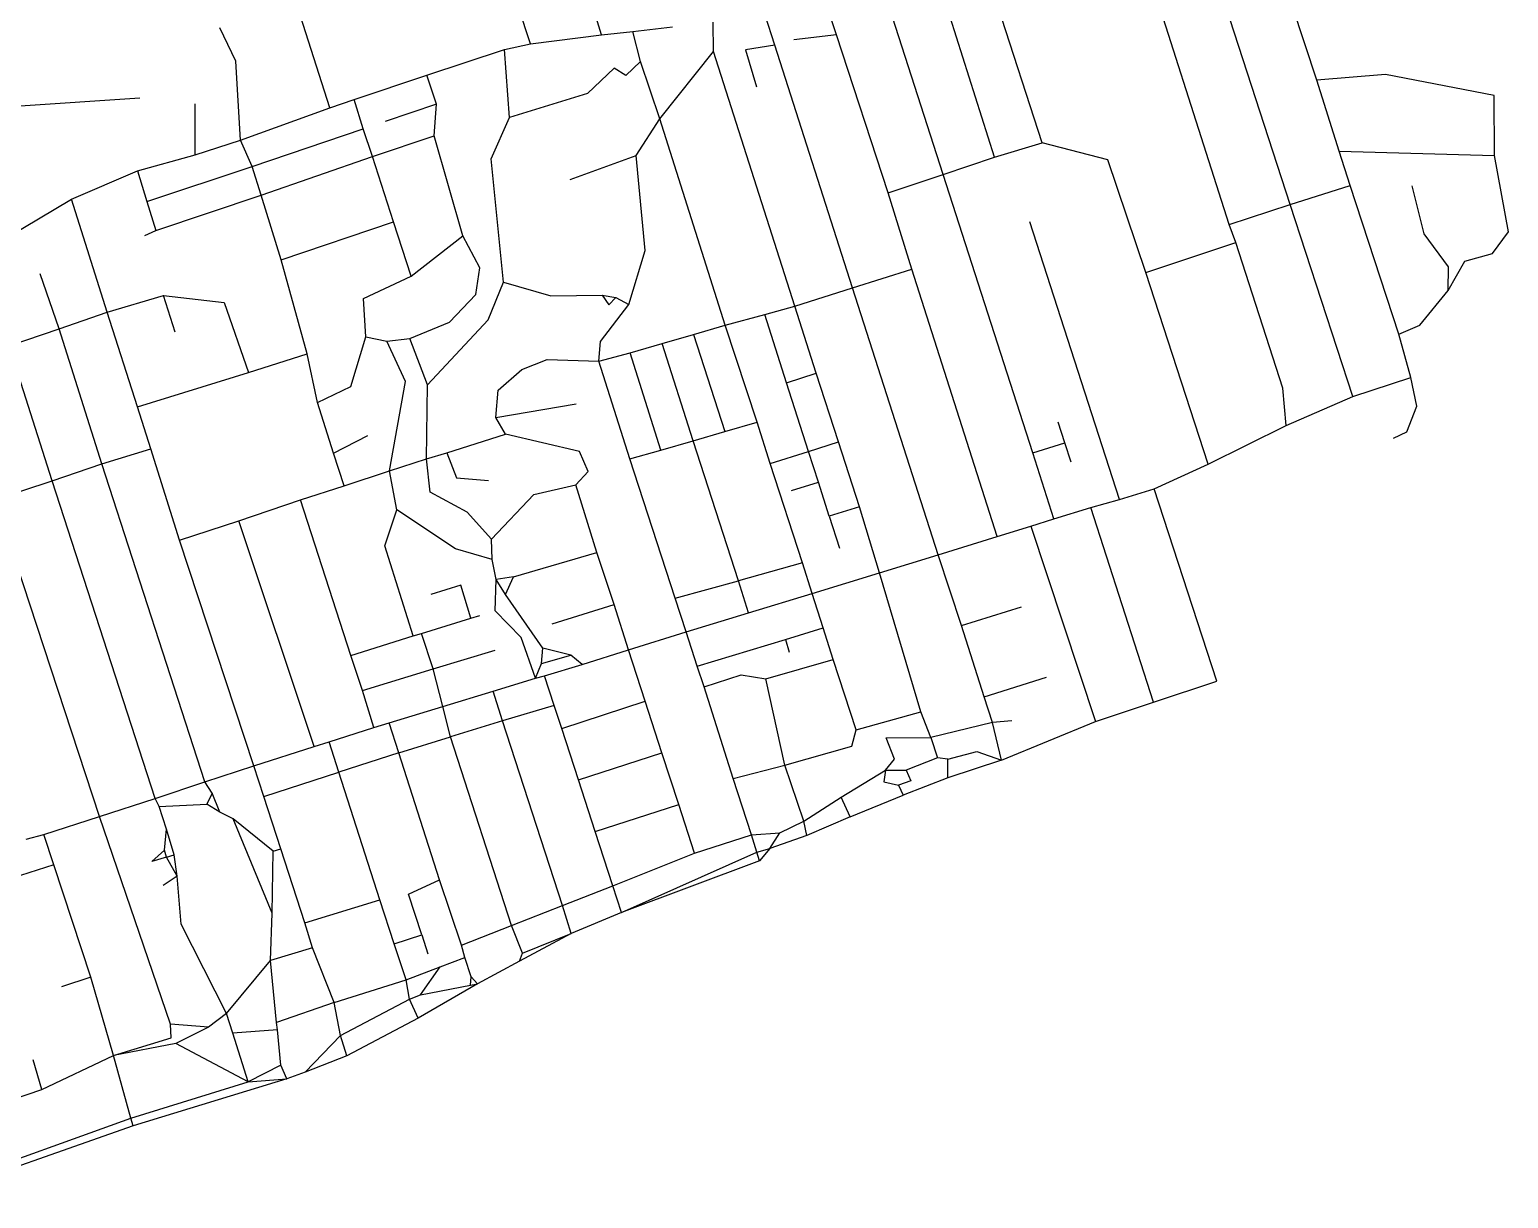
# Model space of a CAD drawing. Header units: metres. Extents: x 609554 to 651406, y 4826501 to 4857446.
# Drawn here: x 636876 to 639085, y 4836037 to 4837782 of the extents above; entities that cross this region are included whole.
import ezdxf

# ---------------------------------------------------------------- set-up
doc = ezdxf.new("R2010")
doc.units = ezdxf.units.M

msp = doc.modelspace()

# ---------------------------------------------------------------- linework, layer by layer
at = {"layer": 'ROADS'}
for points in [[(638758.8, 4837520.9), (638611.4, 4837975.2)], [(637624.2, 4837760.8), (637571.1, 4837922.7)], [(638667.7, 4837491.3), (638527.5, 4837929.7)], [(638798.2, 4837706.7), (638743.9, 4837873)], [(637324.7, 4837665.3), (637272.6, 4837827.5)], [(638240.3, 4837565.7), (638155.4, 4837830.7)], [(637730.3, 4837774.3), (637717.7, 4837814.7)], [(638081.1, 4837774.4), (638066.9, 4837817.7)], [(638388.3, 4837612.9), (638321.9, 4837817.3)], [(637191.4, 4837616.9), (637184.1, 4837735), (637160.3, 4837785)], [(637776.9, 4837779.5), (637836.5, 4837786.2)], [(637897.3, 4837749.6), (637897.1, 4837793.4)], [(637988.9, 4837759.1), (637974.5, 4837804)], [(638317, 4837591.7), (638250.7, 4837800.9)], [(637585.3, 4837752.6), (637624.2, 4837760.8)], [(637624.2, 4837760.8), (637730.3, 4837774.3)], [(637730.3, 4837774.3), (637776.9, 4837779.5)], [(637788.6, 4837734.8), (637776.9, 4837779.5)], [(638081.1, 4837774.4), (638017.7, 4837766.8)], [(638158.4, 4837538.6), (638081.1, 4837774.4)], [(637469.5, 4837714), (637585.3, 4837752.6)], [(637592.7, 4837651.1), (637585.3, 4837752.6)], [(637817.2, 4837648.7), (637897.3, 4837749.6)], [(638019.2, 4837369), (637897.3, 4837749.6)], [(637988.9, 4837759.1), (637945.4, 4837752), (637961.9, 4837696.6)], [(638105.2, 4837396.6), (637988.9, 4837759.1)], [(637788.6, 4837734.8), (637766.8, 4837713.7), (637749, 4837724.4), (637709.4, 4837686.7), (637592.7, 4837651.1)], [(637817.2, 4837648.7), (637788.6, 4837734.8)], [(637360.8, 4837677.7), (637469.5, 4837714)], [(637483.7, 4837670.8), (637469.5, 4837714)], [(639063.8, 4837594.2), (639063.4, 4837684), (638900.8, 4837715.3), (638798.2, 4837706.7)], [(638831.8, 4837600.7), (638798.2, 4837706.7)], [(636854.7, 4837667.6), (637040.9, 4837680.3)], [(637324.7, 4837665.3), (637360.8, 4837677.7)], [(637374.6, 4837634.2), (637360.8, 4837677.7)], [(637123.3, 4837595), (637123.7, 4837671.1)], [(637191.4, 4837616.9), (637324.7, 4837665.3)], [(637483.7, 4837670.8), (637407, 4837644.7)], [(637480.6, 4837623.4), (637483.7, 4837670.8)], [(637584.1, 4837404.8), (637565.5, 4837589.3), (637592.7, 4837651.1)], [(637208.5, 4837577.5), (637374.6, 4837634.2)], [(637388.2, 4837592.8), (637374.6, 4837634.2)], [(637782.2, 4837594.4), (637817.2, 4837648.7)], [(637915.1, 4837341), (637817.2, 4837648.7)], [(637123.3, 4837595), (637191.4, 4837616.9)], [(637208.5, 4837577.5), (637191.4, 4837616.9)], [(637388.2, 4837592.8), (637480.6, 4837623.4)], [(637523.2, 4837474.4), (637480.6, 4837623.4)], [(638317, 4837591.7), (638388.3, 4837612.9)], [(638543.2, 4837419.3), (638486.5, 4837587.9), (638388.3, 4837612.9)], [(637037.5, 4837571.3), (637123.3, 4837595)], [(637222.1, 4837535), (637388.2, 4837592.8)], [(637419.6, 4837495.1), (637388.2, 4837592.8)], [(637683.3, 4837558.4), (637782.2, 4837594.4)], [(637770.9, 4837371.4), (637795.3, 4837452.3), (637782.2, 4837594.4)], [(638240.3, 4837565.7), (638317, 4837591.7)], [(638848.1, 4837549.6), (638831.8, 4837600.7)], [(638831.8, 4837600.7), (639063.8, 4837594.2)], [(638994.7, 4837392.7), (639019.6, 4837436.4), (639060.5, 4837447.6), (639084.5, 4837480.1), (639063.8, 4837594.2)], [(636939, 4837529.1), (637037.5, 4837571.3)], [(637037.5, 4837571.3), (637051.5, 4837525.4)], [(637051.5, 4837525.4), (637208.5, 4837577.5)], [(637222.1, 4837535), (637208.5, 4837577.5)], [(638158.4, 4837538.6), (638240.3, 4837565.7)], [(638374.2, 4837150), (638240.3, 4837565.7)], [(638758.8, 4837520.9), (638848.1, 4837549.6)], [(638921.1, 4837327.1), (638848.1, 4837549.6)], [(638994.7, 4837392.7), (638995, 4837427.7), (638958.6, 4837477.1), (638940.7, 4837548.8)], [(636720.5, 4837398.9), (636939, 4837529.1)], [(636992.1, 4837360.3), (636939, 4837529.1)], [(637051.5, 4837525.4), (637064.8, 4837481.9)], [(637064.8, 4837481.9), (637222.1, 4837535)], [(637252, 4837438.2), (637222.1, 4837535)], [(638193.8, 4837424.4), (638158.4, 4837538.6)], [(638667.7, 4837491.3), (638758.8, 4837520.9)], [(638852, 4837234), (638758.8, 4837520.9)], [(637048.2, 4837474.5), (637064.8, 4837481.9)], [(637252, 4837438.2), (637419.6, 4837495.1)], [(637445.9, 4837414), (637419.6, 4837495.1)], [(637443.9, 4837320.7), (637503.5, 4837345.3), (637542.4, 4837386.8), (637548.6, 4837426.6), (637523.2, 4837474.4)], [(637445.9, 4837414), (637523.2, 4837474.4)], [(638503.7, 4837080.5), (638369.8, 4837495)], [(638677.5, 4837464), (638667.7, 4837491.3)], [(638543.2, 4837419.3), (638677.5, 4837464)], [(638752.4, 4837191.1), (638747.9, 4837246.6), (638677.5, 4837464)], [(637290.7, 4837297.8), (637252, 4837438.2)], [(636920.5, 4837335.4), (636892, 4837417.4)], [(637378.5, 4837323.3), (637375, 4837380.7), (637445.9, 4837414)], [(638105.2, 4837396.6), (638193.8, 4837424.4)], [(638321.3, 4837025.1), (638193.8, 4837424.4)], [(638636, 4837133.3), (638543.2, 4837419.3)], [(637470.5, 4837251.5), (637561, 4837348.9), (637584.1, 4837404.8)], [(637584.1, 4837404.8), (637654.4, 4837384.7), (637731.4, 4837385.5)], [(637731.4, 4837385.5), (637751.9, 4837381.9)], [(637731.4, 4837385.5), (637741.2, 4837371.2), (637751.9, 4837381.9)], [(638019.2, 4837369), (638105.2, 4837396.6)], [(638232.8, 4836997.9), (638105.2, 4837396.6)], [(638921.1, 4837327.1), (638952.3, 4837340.7), (638994.7, 4837392.7)], [(636992.1, 4837360.3), (637076, 4837385)], [(637076, 4837385), (637166.9, 4837374.8), (637202.9, 4837269.9)], [(637093.5, 4837330.1), (637076, 4837385)], [(637726.1, 4837287.2), (637728.8, 4837316.4), (637770.9, 4837371.4)], [(637751.9, 4837381.9), (637770.9, 4837371.4)], [(637974.1, 4837356.7), (638019.2, 4837369)], [(638051, 4837269), (638019.2, 4837369)], [(636920.5, 4837335.4), (636992.1, 4837360.3)], [(637037.3, 4837218.9), (636992.1, 4837360.3)], [(637867.6, 4837326.9), (637915.1, 4837341)], [(637915.1, 4837341), (637974.1, 4837356.7)], [(637962.7, 4837196), (637915.1, 4837341)], [(638006.6, 4837254.6), (637974.1, 4837356.7)], [(636910, 4837108.5), (636845.6, 4837309.7), (636920.5, 4837335.4)], [(636983.9, 4837133.6), (636920.5, 4837335.4)], [(637306.4, 4837225.3), (637355.8, 4837249.3), (637378.5, 4837323.3)], [(637378.5, 4837323.3), (637409.6, 4837316.9)], [(637409.6, 4837316.9), (637443.9, 4837320.7)], [(637470.5, 4837251.5), (637443.9, 4837320.7)], [(637821, 4837313.3), (637867.6, 4837326.9)], [(637867.6, 4837326.9), (637914.2, 4837181.8)], [(638939, 4837262.4), (638921.1, 4837327.1)], [(637202.9, 4837269.9), (637290.7, 4837297.8)], [(637306.4, 4837225.3), (637290.7, 4837297.8)], [(637413.5, 4837123.2), (637437.4, 4837256.4), (637409.6, 4837316.9)], [(637726.1, 4837287.2), (637772.9, 4837299.3)], [(637772.9, 4837299.3), (637821, 4837313.3)], [(637819, 4837154.2), (637772.9, 4837299.3)], [(637866.9, 4837167.9), (637821, 4837313.3)], [(637572.4, 4837202.9), (637576.2, 4837243.9), (637611.2, 4837274.3), (637648.9, 4837289.4), (637726.1, 4837287.2)], [(637772.7, 4837140.9), (637726.1, 4837287.2)], [(637037.3, 4837218.9), (637202.9, 4837269.9)], [(638006.6, 4837254.6), (638051, 4837269)], [(638039.2, 4837151.9), (638006.6, 4837254.6)], [(638084, 4837166.3), (638051, 4837269)], [(638852, 4837234), (638939, 4837262.4)], [(638912.7, 4837171.9), (638933, 4837181.5), (638947.8, 4837219.7), (638939, 4837262.4)], [(637468.7, 4837141), (637470.5, 4837251.5)], [(638752.4, 4837191.1), (638852, 4837234)], [(637057.1, 4837156.1), (637037.3, 4837218.9)], [(637330.2, 4837149.4), (637306.4, 4837225.3)], [(637572.4, 4837202.9), (637692.4, 4837223.1)], [(637586.9, 4837178.2), (637572.4, 4837202.9)], [(637914.2, 4837181.8), (637962.7, 4837196)], [(637982, 4837134.3), (637962.7, 4837196)], [(638421.9, 4837165.2), (638412.1, 4837196.1)], [(638636, 4837133.3), (638752.4, 4837191.1)], [(637330.2, 4837149.4), (637381.3, 4837176.1)], [(637499.1, 4837150.2), (637586.9, 4837178.2)], [(637691.7, 4837102.3), (637710.6, 4837122.4), (637697.5, 4837151.9), (637586.9, 4837178.2)], [(637819, 4837154.2), (637866.9, 4837167.9)], [(637866.9, 4837167.9), (637914.2, 4837181.8)], [(637934.6, 4836958.8), (637866.9, 4837167.9)], [(638039.2, 4837151.9), (638084, 4837166.3)], [(638115.7, 4837069.5), (638084, 4837166.3)], [(638374.2, 4837150), (638421.9, 4837165.2)], [(638431.4, 4837136.1), (638421.9, 4837165.2)], [(636983.9, 4837133.6), (637057.1, 4837156.1)], [(637100.1, 4837019.8), (637057.1, 4837156.1)], [(637345.9, 4837100.9), (637330.2, 4837149.4)], [(637468.7, 4837141), (637499.1, 4837150.2)], [(637499.1, 4837150.2), (637513.9, 4837112.6), (637561.5, 4837108.9)], [(637772.7, 4837140.9), (637819, 4837154.2)], [(637982, 4837134.3), (638039.2, 4837151.9)], [(638054.1, 4837106.5), (638039.2, 4837151.9)], [(638405.9, 4837051.5), (638374.2, 4837150)], [(636910, 4837108.5), (636983.9, 4837133.6)], [(637137.7, 4836658.7), (636983.9, 4837133.6)], [(637345.9, 4837100.9), (637413.5, 4837123.2)], [(637413.5, 4837123.2), (637468.7, 4837141)], [(637424.5, 4837064.9), (637413.5, 4837123.2)], [(637565.9, 4837021.2), (637529.8, 4837061.7), (637474.5, 4837091.4), (637468.7, 4837141)], [(637840.2, 4836932.8), (637772.7, 4837140.9)], [(638030.3, 4836985.8), (637982, 4837134.3)], [(638555.3, 4837096.1), (638636, 4837133.3)], [(636824.8, 4837080.5), (636910, 4837108.5)], [(637064, 4836634), (636910, 4837108.5)], [(637280.7, 4837079.7), (637345.9, 4837100.9)], [(637565.9, 4837021.2), (637629.1, 4837087.9), (637691.7, 4837102.3)], [(637723.1, 4837001.3), (637691.7, 4837102.3)], [(638013.8, 4837093.7), (638054.1, 4837106.5)], [(638070.1, 4837055.5), (638054.1, 4837106.5)], [(636980.6, 4836607), (636824.8, 4837080.5)], [(637188.9, 4837048.3), (637280.7, 4837079.7)], [(637356, 4836847.4), (637280.7, 4837079.7)], [(638461.2, 4837068.3), (638503.7, 4837080.5)], [(638503.7, 4837080.5), (638555.3, 4837096.1)], [(638554.6, 4836777.9), (638649.1, 4836809.1), (638555.3, 4837096.1)], [(637448.9, 4836876.8), (637406.7, 4837011), (637424.5, 4837064.9)], [(637567, 4836990.6), (637512.2, 4837006.7), (637424.5, 4837064.9)], [(638115.7, 4837069.5), (638070.1, 4837055.5)], [(638070.1, 4837055.5), (638085.7, 4837007.7)], [(638145.4, 4836970.7), (638115.7, 4837069.5)], [(638405.9, 4837051.5), (638461.2, 4837068.3)], [(638554.6, 4836777.9), (638461.2, 4837068.3)], [(637100.1, 4837019.8), (637188.9, 4837048.3)], [(637301.3, 4836711.5), (637188.9, 4837048.3)], [(638321.3, 4837025.1), (638371.6, 4837040.5)], [(638371.6, 4837040.5), (638405.9, 4837051.5)], [(638371.6, 4837040.5), (638468, 4836748.6)], [(637211, 4836682.5), (637100.1, 4837019.8)], [(637567, 4836990.6), (637565.9, 4837021.2)], [(638232.8, 4836997.9), (638321.3, 4837025.1)], [(637573, 4836961.1), (637567, 4836990.6)], [(637598.7, 4836965.1), (637723.1, 4837001.3)], [(637749, 4836923.7), (637723.1, 4837001.3)], [(638145.4, 4836970.7), (638232.8, 4836997.9)], [(638267.6, 4836892.3), (638232.8, 4836997.9)], [(638030.3, 4836985.8), (637934.6, 4836958.8)], [(638044.7, 4836940.1), (638030.3, 4836985.8)], [(638044.7, 4836940.1), (638145.4, 4836970.7)], [(638207.2, 4836763.3), (638145.4, 4836970.7)], [(637535.3, 4836903.1), (637520.4, 4836952.3), (637475.3, 4836938.4)], [(637631.9, 4836813.5), (637610.4, 4836874.2), (637571.7, 4836913.9), (637573, 4836961.1)], [(637598.7, 4836965.1), (637573, 4836961.1)], [(637586.8, 4836938.7), (637573, 4836961.1)], [(637586.8, 4836938.7), (637598.7, 4836965.1)], [(637840.2, 4836932.8), (637934.6, 4836958.8)], [(637949.8, 4836911.1), (637934.6, 4836958.8)], [(637642.5, 4836858.4), (637586.8, 4836938.7)], [(637656.7, 4836894.9), (637749, 4836923.7)], [(637770.5, 4836855.7), (637749, 4836923.7)], [(637856.5, 4836882.5), (637840.2, 4836932.8)], [(637949.8, 4836911.1), (638044.7, 4836940.1)], [(638061.2, 4836888.9), (638044.7, 4836940.1)], [(637461.6, 4836880.5), (637535.3, 4836903.1)], [(637535.3, 4836903.1), (637548.5, 4836907)], [(637856.5, 4836882.5), (637949.8, 4836911.1)], [(638267.6, 4836892.3), (638357.6, 4836920)], [(637448.9, 4836876.8), (637461.6, 4836880.5)], [(637478.8, 4836827.5), (637461.6, 4836880.5)], [(637770.5, 4836855.7), (637856.5, 4836882.5)], [(637873.2, 4836831.4), (637856.5, 4836882.5)], [(638004.8, 4836871.4), (638061.2, 4836888.9)], [(638076.4, 4836841.3), (638061.2, 4836888.9)], [(638301.7, 4836785.5), (638267.6, 4836892.3)], [(637356, 4836847.4), (637448.9, 4836876.8)], [(637478.8, 4836827.5), (637571.3, 4836855.3)], [(637640.5, 4836835.6), (637642.5, 4836858.4)], [(637684.4, 4836848.1), (637642.5, 4836858.4)], [(637701.4, 4836834.2), (637770.5, 4836855.7)], [(637795.6, 4836779.2), (637770.5, 4836855.7)], [(637873.2, 4836831.4), (638004.8, 4836871.4)], [(638004.8, 4836871.4), (638010.6, 4836852.5)], [(637373.2, 4836795), (637356, 4836847.4)], [(637631.9, 4836813.5), (637640.5, 4836835.6)], [(637640.5, 4836835.6), (637684.4, 4836848.1)], [(637645.2, 4836816.9), (637701.4, 4836834.2)], [(637701.4, 4836834.2), (637684.4, 4836848.1)], [(637975.8, 4836812.4), (638076.4, 4836841.3)], [(638110.7, 4836736.3), (638076.4, 4836841.3)], [(637373.2, 4836795), (637478.8, 4836827.5)], [(637493.3, 4836771.4), (637478.8, 4836827.5)], [(637568.5, 4836794.1), (637631.9, 4836813.5)], [(637631.9, 4836813.5), (637645.2, 4836816.9)], [(637659.8, 4836772.9), (637645.2, 4836816.9)], [(637883.8, 4836800.4), (637873.2, 4836831.4)], [(637883.8, 4836800.4), (637938.7, 4836818.4), (637975.8, 4836812.4)], [(638003.9, 4836683.8), (637975.8, 4836812.4)], [(638301.7, 4836785.5), (638395, 4836814.9)], [(637390.1, 4836739.7), (637373.2, 4836795)], [(637493.3, 4836771.4), (637568.5, 4836794.1)], [(637582.6, 4836749.6), (637568.5, 4836794.1)], [(637927.1, 4836663.7), (637883.8, 4836800.4)], [(637413.2, 4836746.6), (637493.3, 4836771.4)], [(637505, 4836725.9), (637493.3, 4836771.4)], [(637659.8, 4836772.9), (637582.6, 4836749.6)], [(637671.1, 4836738.6), (637659.8, 4836772.9)], [(637671.1, 4836738.6), (637795.6, 4836779.2)], [(637820.2, 4836701.9), (637795.6, 4836779.2)], [(638314, 4836747.4), (638301.7, 4836785.5)], [(638468, 4836748.6), (638554.6, 4836777.9)], [(637390.1, 4836739.7), (637413.2, 4836746.6)], [(637427.6, 4836701.9), (637413.2, 4836746.6)], [(637582.6, 4836749.6), (637505, 4836725.9)], [(637672.1, 4836474), (637582.6, 4836749.6)], [(638110.7, 4836736.3), (638207.2, 4836763.3)], [(638222.2, 4836725), (638207.2, 4836763.3)], [(638314, 4836747.4), (638222.2, 4836725)], [(638343.2, 4836749.9), (638314, 4836747.4)], [(638327.4, 4836691.1), (638314, 4836747.4)], [(638327.4, 4836691.1), (638468, 4836748.6)], [(637323.6, 4836718.3), (637390.1, 4836739.7)], [(637427.6, 4836701.9), (637505, 4836725.9)], [(637596.1, 4836444.2), (637505, 4836725.9)], [(637695.8, 4836661.9), (637671.1, 4836738.6)], [(638003.9, 4836683.8), (638103.9, 4836711.8), (638110.7, 4836736.3)], [(638154.5, 4836676.1), (638167.9, 4836692.6), (638155.1, 4836724.3), (638222.2, 4836725)], [(638222.2, 4836725), (638232, 4836694.8)], [(637211, 4836682.5), (637301.3, 4836711.5)], [(637301.3, 4836711.5), (637323.6, 4836718.3)], [(637337.9, 4836672.9), (637323.6, 4836718.3)], [(637427.6, 4836701.9), (637337.9, 4836672.9)], [(637488.6, 4836512.1), (637427.6, 4836701.9)], [(637695.8, 4836661.9), (637820.2, 4836701.9)], [(637845.7, 4836624.9), (637820.2, 4836701.9)], [(638247.6, 4836692.7), (638290.6, 4836704.1), (638327.4, 4836691.1)], [(637137.7, 4836658.7), (637211, 4836682.5)], [(637225.9, 4836636.9), (637211, 4836682.5)], [(637927.1, 4836663.7), (638003.9, 4836683.8)], [(638032.2, 4836599.9), (638003.9, 4836683.8)], [(638232, 4836694.8), (638185.4, 4836676.1)], [(638247.6, 4836692.7), (638232, 4836694.8)], [(638247.4, 4836664.5), (638247.6, 4836692.7)], [(638327.4, 4836691.1), (638247.4, 4836664.5)], [(637064, 4836634), (637137.7, 4836658.7)], [(637148.9, 4836641.9), (637137.7, 4836658.7)], [(637225.9, 4836636.9), (637337.9, 4836672.9)], [(637399.5, 4836482.3), (637337.9, 4836672.9)], [(637721, 4836584.6), (637695.8, 4836661.9)], [(637954.1, 4836579.5), (637927.1, 4836663.7)], [(638088.1, 4836635.9), (638154.5, 4836676.1)], [(638154.5, 4836676.1), (638151.8, 4836658.8), (638174, 4836653.6)], [(638154.5, 4836676.1), (638185.4, 4836676.1)], [(638185.4, 4836676.1), (638192, 4836660.2), (638174, 4836653.6)], [(638247.4, 4836664.5), (638180.6, 4836639)], [(637148.9, 4836641.9), (637141.1, 4836625.6)], [(637160.2, 4836613.4), (637148.9, 4836641.9)], [(637251.3, 4836558.6), (637225.9, 4836636.9)], [(638032.2, 4836599.9), (638088.1, 4836635.9)], [(638101.7, 4836606.6), (638088.1, 4836635.9)], [(638101.7, 4836606.6), (638180.6, 4836639)], [(638174, 4836653.6), (638180.6, 4836639)], [(636980.6, 4836607), (637064, 4836634)], [(637069.9, 4836621.7), (637064, 4836634)], [(637069.9, 4836621.7), (637141.1, 4836625.6)], [(637080.5, 4836588.1), (637069.9, 4836621.7)], [(637160.2, 4836613.4), (637141.1, 4836625.6)], [(637180.1, 4836603.3), (637160.2, 4836613.4)], [(637721, 4836584.6), (637845.7, 4836624.9)], [(637869, 4836552), (637845.7, 4836624.9)], [(636897.4, 4836580.2), (636980.6, 4836607)], [(637086.7, 4836297), (636980.6, 4836607)], [(637238.5, 4836462.7), (637180.1, 4836603.3)], [(637239.9, 4836555.3), (637180.1, 4836603.3)], [(637996.7, 4836582.7), (638032.2, 4836599.9)], [(638036.7, 4836578.8), (638032.2, 4836599.9)], [(638101.7, 4836606.6), (638036.7, 4836578.8)], [(636870.9, 4836573.2), (636897.4, 4836580.2)], [(636912.4, 4836534.5), (636897.4, 4836580.2)], [(637077.7, 4836556.8), (637080.5, 4836588.1)], [(637092.3, 4836549.9), (637080.5, 4836588.1)], [(637747.3, 4836503.5), (637721, 4836584.6)], [(637869, 4836552), (637954.1, 4836579.5)], [(637954.1, 4836579.5), (637996.7, 4836582.7)], [(637962.4, 4836553.5), (637954.1, 4836579.5)], [(637981.4, 4836559), (637996.7, 4836582.7)], [(638036.7, 4836578.8), (637981.4, 4836559)], [(637080.6, 4836546.3), (637058.9, 4836539.8), (637077.7, 4836556.8)], [(637080.6, 4836546.3), (637077.7, 4836556.8)], [(637080.6, 4836546.3), (637092.3, 4836549.9)], [(637096.8, 4836517.6), (637080.6, 4836546.3)], [(637096.8, 4836517.6), (637092.3, 4836549.9)], [(637238.5, 4836462.7), (637239.9, 4836555.3)], [(637239.9, 4836555.3), (637251.3, 4836558.6)], [(637287.5, 4836448), (637251.3, 4836558.6)], [(637747.3, 4836503.5), (637869, 4836552)], [(637759.9, 4836463.7), (637962.4, 4836553.5)], [(637962.4, 4836553.5), (637981.4, 4836559)], [(637966.4, 4836540.9), (637962.4, 4836553.5)], [(637981.4, 4836559), (637966.4, 4836540.9)], [(636912.4, 4836534.5), (636850.2, 4836514.6)], [(636967.6, 4836367.1), (636912.4, 4836534.5)], [(637966.4, 4836540.9), (637759.9, 4836463.7)], [(637096.8, 4836517.6), (637075.5, 4836504.1)], [(637170.3, 4836312.5), (637102.5, 4836446.1), (637096.8, 4836517.6)], [(637461.8, 4836430), (637442, 4836490.9), (637488.6, 4836512.1)], [(637521.3, 4836414.9), (637488.6, 4836512.1)], [(637672.1, 4836474), (637747.3, 4836503.5)], [(637759.9, 4836463.7), (637747.3, 4836503.5)], [(637287.5, 4836448), (637399.5, 4836482.3)], [(637420.9, 4836416.7), (637399.5, 4836482.3)], [(637236.2, 4836392), (637238.5, 4836462.7)], [(637596.1, 4836444.2), (637672.1, 4836474)], [(637684.8, 4836432.1), (637672.1, 4836474)], [(637759.9, 4836463.7), (637684.8, 4836432.1)], [(637298.9, 4836410.9), (637287.5, 4836448)], [(637521.3, 4836414.9), (637596.1, 4836444.2)], [(637612.4, 4836402.9), (637596.1, 4836444.2)], [(637420.9, 4836416.7), (637461.8, 4836430)], [(637438.4, 4836363), (637420.9, 4836416.7)], [(637461.8, 4836430), (637471, 4836402)], [(637526.4, 4836396.4), (637521.3, 4836414.9)], [(637684.8, 4836432.1), (637607.8, 4836390.7)], [(637612.4, 4836402.9), (637684.8, 4836432.1)], [(637170.3, 4836312.5), (637236.2, 4836392)], [(637298.9, 4836410.9), (637236.2, 4836392)], [(637244.9, 4836299.4), (637236.2, 4836392)], [(637331.2, 4836329.2), (637298.9, 4836410.9)], [(637489.4, 4836382.5), (637526.4, 4836396.4)], [(637535.7, 4836367.6), (637526.4, 4836396.4)], [(637607.8, 4836390.7), (637612.4, 4836402.9)], [(637438.4, 4836363), (637489.4, 4836382.5)], [(637460.2, 4836340.8), (637489.4, 4836382.5)], [(637607.8, 4836390.7), (637544.9, 4836356.8)], [(636967.6, 4836367.1), (636923.7, 4836352.3)], [(637001.6, 4836249.8), (636967.6, 4836367.1)], [(637331.2, 4836329.2), (637438.4, 4836363)], [(637443.5, 4836334.1), (637438.4, 4836363)], [(637544.9, 4836356.8), (637456.3, 4836305.9)], [(637460.2, 4836340.8), (637534.4, 4836354.9)], [(637534.4, 4836354.9), (637535.7, 4836367.6)], [(637534.4, 4836354.9), (637544.9, 4836356.8)], [(637544.9, 4836356.8), (637535.7, 4836367.6)], [(637331.2, 4836329.2), (637244.9, 4836299.4)], [(637340.6, 4836279.8), (637331.2, 4836329.2)], [(637340.6, 4836279.8), (637443.5, 4836334.1)], [(637443.5, 4836334.1), (637460.2, 4836340.8)], [(637456.3, 4836305.9), (637443.5, 4836334.1)], [(637170.3, 4836312.5), (637143.5, 4836292.1)], [(637179.6, 4836283.2), (637170.3, 4836312.5)], [(637456.3, 4836305.9), (637350.1, 4836249.5)], [(637001.6, 4836249.8), (637087.9, 4836276.3), (637086.7, 4836297)], [(637143.5, 4836292.1), (637086.7, 4836297)], [(637143.5, 4836292.1), (637094.8, 4836267.8)], [(637246.2, 4836288.5), (637179.6, 4836283.2)], [(637202.7, 4836210.8), (637179.6, 4836283.2)], [(637246.2, 4836288.5), (637244.9, 4836299.4)], [(637251.4, 4836235.3), (637246.2, 4836288.5)], [(637094.8, 4836267.8), (637001.6, 4836249.8)], [(637202.7, 4836210.8), (637094.8, 4836267.8)], [(637287.7, 4836224.9), (637340.6, 4836279.8)], [(637350.1, 4836249.5), (637340.6, 4836279.8)], [(636894.7, 4836199.2), (636881.6, 4836243.5)], [(636894.7, 4836199.2), (637001.6, 4836249.8)], [(637027.5, 4836156.6), (637001.6, 4836249.8)], [(637350.1, 4836249.5), (637287.7, 4836224.9)], [(637260.3, 4836215), (637031, 4836145)], [(637251.4, 4836235.3), (637202.7, 4836210.8)], [(637202.7, 4836210.8), (637260.3, 4836215)], [(637260.3, 4836215), (637251.4, 4836235.3)], [(637287.7, 4836224.9), (637260.3, 4836215)], [(636850.5, 4836184.4), (636894.7, 4836199.2)], [(637027.5, 4836156.6), (637202.7, 4836210.8)], [(636764.7, 4836061.7), (637027.5, 4836156.6)], [(637031, 4836145), (637027.5, 4836156.6)], [(637031, 4836145), (636722.4, 4836036.5)]]:
    msp.add_lwpolyline(points, dxfattribs=at)

doc.saveas('drawing.dxf')
